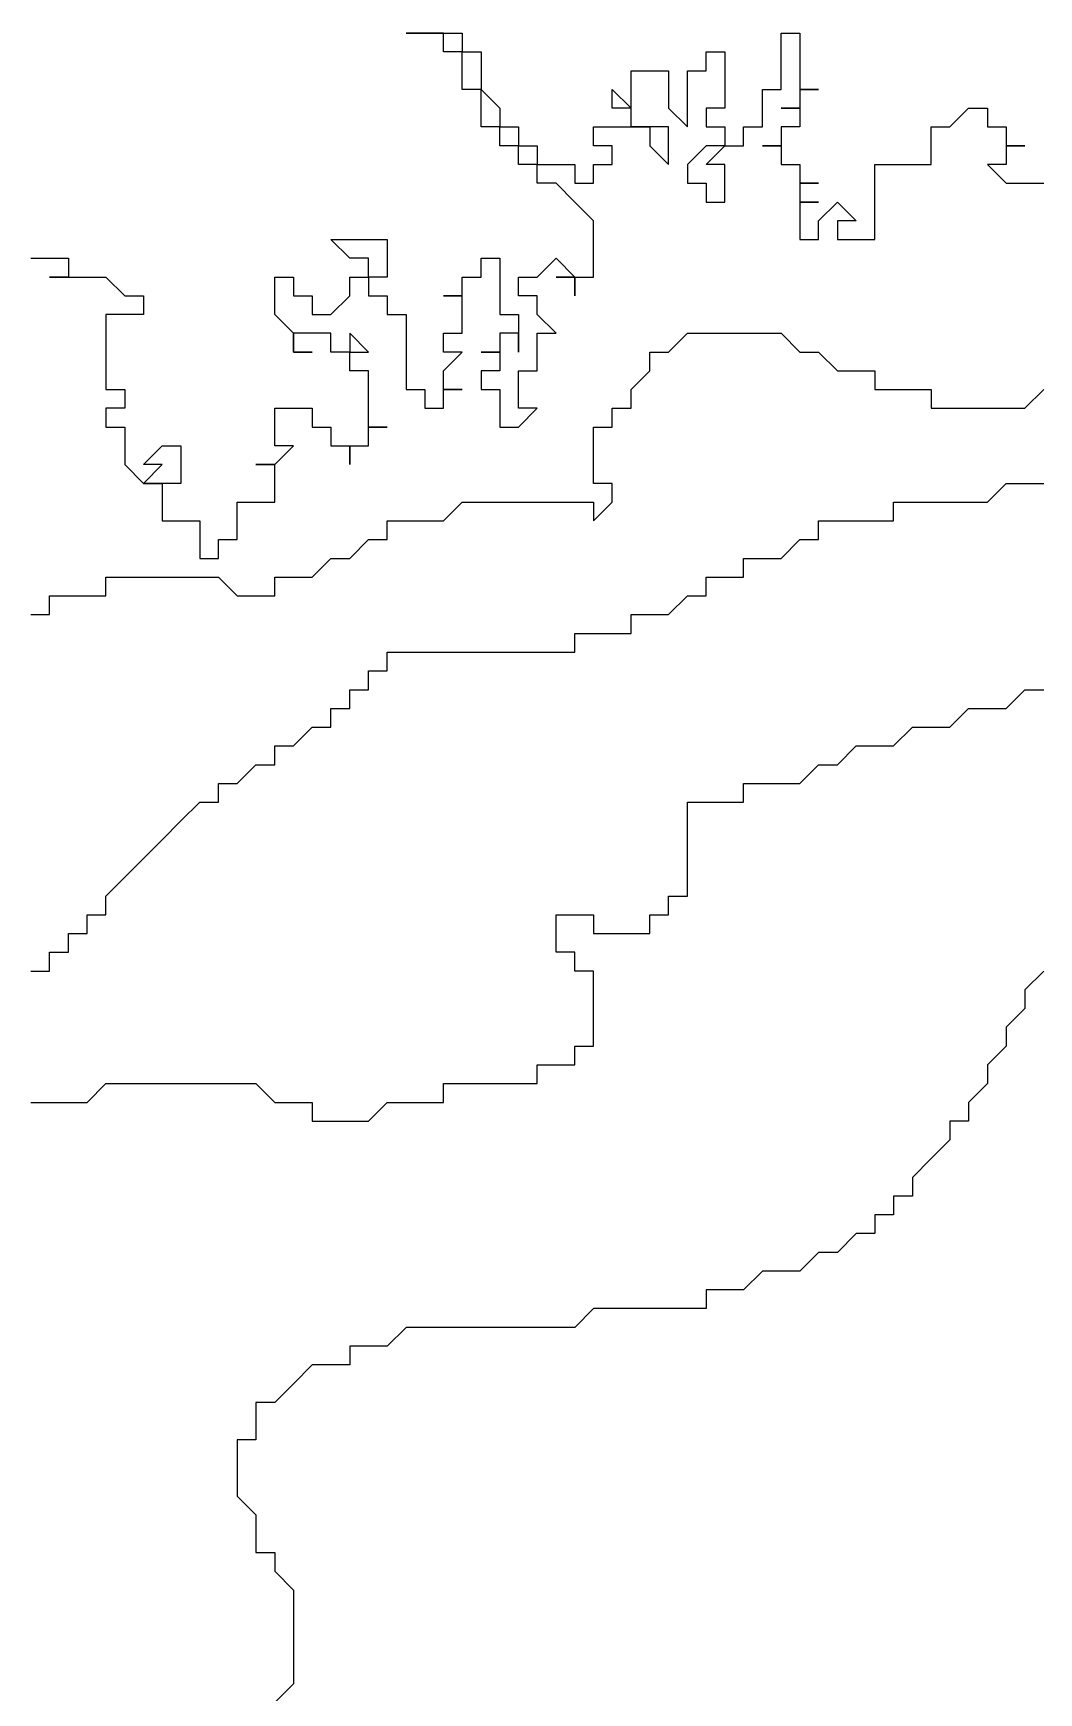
# Model space of a CAD drawing. Extents: x -79.2 to -65.2, y 32.5 to 44.8.
# Drawn here: x -68.159 to -67.623, y 43.735 to 44.62 of the extents above; entities that cross this region are included whole.
import ezdxf

# ---------------------------------------------------------------- set-up
doc = ezdxf.new("R2010")
doc.units = 0

msp = doc.modelspace()

# ---------------------------------------------------------------- linework, layer by layer
at = {"layer": '0FINSTR_G'}
for points in [[(-68.16, 44.5), (-68.15, 44.5), (-68.15, 44.5), (-68.15, 44.5), (-68.15, 44.5), (-68.14, 44.5), (-68.14, 44.49), (-68.15, 44.49), (-68.15, 44.49), (-68.15, 44.49), (-68.14, 44.49), (-68.14, 44.49), (-68.14, 44.49), (-68.13, 44.49), (-68.13, 44.49), (-68.12, 44.49), (-68.12, 44.49), (-68.12, 44.49), (-68.12, 44.49), (-68.11, 44.48), (-68.11, 44.48), (-68.1, 44.48), (-68.1, 44.48), (-68.1, 44.48), (-68.1, 44.47), (-68.11, 44.47), (-68.11, 44.47), (-68.12, 44.47), (-68.12, 44.47), (-68.12, 44.47), (-68.12, 44.46), (-68.12, 44.46), (-68.12, 44.46), (-68.12, 44.46), (-68.12, 44.45), (-68.12, 44.45), (-68.12, 44.45), (-68.12, 44.45), (-68.12, 44.44), (-68.12, 44.44), (-68.12, 44.44), (-68.12, 44.44), (-68.12, 44.43), (-68.12, 44.43), (-68.11, 44.43), (-68.11, 44.43), (-68.11, 44.42), (-68.12, 44.42), (-68.12, 44.42), (-68.12, 44.42), (-68.12, 44.42), (-68.12, 44.41), (-68.11, 44.41), (-68.11, 44.41), (-68.11, 44.4), (-68.11, 44.4), (-68.11, 44.4), (-68.11, 44.4), (-68.11, 44.39), (-68.11, 44.39), (-68.11, 44.39), (-68.11, 44.39), (-68.1, 44.38), (-68.1, 44.38), (-68.09, 44.38), (-68.1, 44.38), (-68.09, 44.39), (-68.09, 44.39), (-68.09, 44.39), (-68.1, 44.39), (-68.09, 44.4), (-68.09, 44.4), (-68.09, 44.4), (-68.09, 44.4), (-68.08, 44.4), (-68.08, 44.39), (-68.08, 44.39), (-68.08, 44.39), (-68.08, 44.39), (-68.08, 44.38), (-68.08, 44.38), (-68.08, 44.38), (-68.09, 44.38), (-68.09, 44.37), (-68.09, 44.37), (-68.09, 44.37), (-68.09, 44.37), (-68.09, 44.36), (-68.08, 44.36), (-68.08, 44.36), (-68.08, 44.36), (-68.07, 44.36), (-68.07, 44.35), (-68.07, 44.35), (-68.07, 44.35), (-68.07, 44.34), (-68.07, 44.34), (-68.06, 44.34), (-68.06, 44.34), (-68.06, 44.35), (-68.05, 44.35), (-68.05, 44.35), (-68.05, 44.35), (-68.05, 44.35), (-68.05, 44.35), (-68.05, 44.36), (-68.05, 44.36), (-68.05, 44.36), (-68.05, 44.37), (-68.05, 44.37), (-68.04, 44.37), (-68.04, 44.37), (-68.04, 44.37), (-68.03, 44.37), (-68.03, 44.37), (-68.03, 44.37), (-68.03, 44.38), (-68.03, 44.38), (-68.03, 44.38), (-68.03, 44.39), (-68.03, 44.39), (-68.04, 44.39), (-68.04, 44.39), (-68.04, 44.39), (-68.04, 44.39), (-68.03, 44.39), (-68.02, 44.4), (-68.02, 44.4), (-68.03, 44.4), (-68.03, 44.4), (-68.03, 44.41), (-68.03, 44.41), (-68.03, 44.41), (-68.03, 44.41), (-68.03, 44.41), (-68.03, 44.42), (-68.03, 44.42), (-68.02, 44.42), (-68.02, 44.42), (-68.02, 44.42), (-68.01, 44.42), (-68.01, 44.42), (-68.01, 44.42), (-68.01, 44.42), (-68.01, 44.41), (-68.01, 44.41), (-68, 44.41), (-68, 44.41), (-68, 44.4), (-67.99, 44.4), (-67.99, 44.4), (-67.99, 44.4), (-67.99, 44.39), (-67.99, 44.4), (-67.99, 44.4), (-67.98, 44.4), (-67.98, 44.4), (-67.98, 44.4), (-67.98, 44.41), (-67.98, 44.41), (-67.97, 44.41), (-67.97, 44.41), (-67.98, 44.41), (-67.98, 44.42), (-67.98, 44.42), (-67.98, 44.42), (-67.98, 44.43), (-67.98, 44.43), (-67.98, 44.43), (-67.98, 44.43), (-67.98, 44.43), (-67.98, 44.44), (-67.98, 44.44), (-67.98, 44.44), (-67.99, 44.44), (-67.99, 44.45), (-67.99, 44.45), (-67.98, 44.45), (-67.99, 44.46), (-67.99, 44.46), (-67.99, 44.45), (-68, 44.45), (-68, 44.45), (-68, 44.46), (-68.01, 44.46), (-68.01, 44.46), (-68.01, 44.46), (-68.02, 44.46), (-68.02, 44.46), (-68.02, 44.45), (-68.01, 44.45), (-68.02, 44.45), (-68.02, 44.45), (-68.02, 44.45), (-68.02, 44.45), (-68.02, 44.46), (-68.02, 44.46), (-68.02, 44.46), (-68.03, 44.47), (-68.03, 44.47), (-68.03, 44.47), (-68.03, 44.47), (-68.03, 44.48), (-68.03, 44.48), (-68.03, 44.48), (-68.03, 44.48), (-68.03, 44.49), (-68.03, 44.49), (-68.03, 44.49), (-68.03, 44.49), (-68.03, 44.49), (-68.02, 44.49), (-68.02, 44.48), (-68.02, 44.48), (-68.02, 44.48), (-68.02, 44.48), (-68.01, 44.48), (-68.01, 44.47), (-68, 44.47), (-68, 44.47), (-67.99, 44.48), (-67.99, 44.48), (-67.99, 44.48), (-67.99, 44.48), (-67.99, 44.49), (-67.99, 44.49), (-67.99, 44.49), (-67.98, 44.49), (-67.98, 44.5), (-67.98, 44.5), (-67.99, 44.5), (-67.99, 44.5), (-67.99, 44.5), (-68, 44.51), (-67.99, 44.51), (-67.99, 44.51), (-67.99, 44.51), (-67.99, 44.51), (-67.98, 44.51), (-67.98, 44.51), (-67.98, 44.51), (-67.97, 44.51), (-67.97, 44.5), (-67.97, 44.5), (-67.97, 44.49), (-67.97, 44.49), (-67.97, 44.49), (-67.97, 44.49), (-67.98, 44.49), (-67.98, 44.48), (-67.98, 44.48), (-67.98, 44.48), (-67.98, 44.48), (-67.97, 44.48), (-67.97, 44.47), (-67.97, 44.47), (-67.96, 44.47), (-67.96, 44.47), (-67.96, 44.46), (-67.96, 44.46), (-67.96, 44.46), (-67.96, 44.46), (-67.96, 44.45), (-67.96, 44.45), (-67.96, 44.45), (-67.96, 44.45), (-67.96, 44.44), (-67.96, 44.44), (-67.96, 44.44), (-67.96, 44.44), (-67.96, 44.43), (-67.96, 44.43), (-67.96, 44.43), (-67.95, 44.43), (-67.95, 44.43), (-67.95, 44.42), (-67.95, 44.42), (-67.94, 44.42), (-67.94, 44.42), (-67.94, 44.42), (-67.94, 44.43), (-67.93, 44.43), (-67.93, 44.43), (-67.94, 44.43), (-67.94, 44.43), (-67.94, 44.44), (-67.94, 44.44), (-67.94, 44.44), (-67.94, 44.44), (-67.93, 44.45), (-67.93, 44.45), (-67.94, 44.45), (-67.94, 44.46), (-67.93, 44.46), (-67.93, 44.46), (-67.93, 44.46), (-67.93, 44.47), (-67.93, 44.47), (-67.93, 44.47), (-67.93, 44.47), (-67.93, 44.48), (-67.94, 44.48), (-67.94, 44.48), (-67.94, 44.48), (-67.94, 44.48), (-67.93, 44.48), (-67.93, 44.48), (-67.93, 44.48), (-67.93, 44.49), (-67.93, 44.49), (-67.92, 44.49), (-67.92, 44.49), (-67.92, 44.5), (-67.91, 44.5), (-67.91, 44.5), (-67.91, 44.5), (-67.91, 44.49), (-67.91, 44.49), (-67.91, 44.49), (-67.91, 44.49), (-67.91, 44.48), (-67.91, 44.48), (-67.91, 44.48), (-67.91, 44.48), (-67.91, 44.47), (-67.9, 44.47), (-67.9, 44.47), (-67.9, 44.46), (-67.9, 44.46), (-67.9, 44.46), (-67.9, 44.46), (-67.9, 44.45), (-67.9, 44.46), (-67.91, 44.46), (-67.91, 44.46), (-67.91, 44.46), (-67.91, 44.46), (-67.91, 44.46), (-67.91, 44.46), (-67.91, 44.45), (-67.92, 44.45), (-67.91, 44.45), (-67.91, 44.44), (-67.91, 44.44), (-67.92, 44.44), (-67.92, 44.44), (-67.92, 44.43), (-67.91, 44.43), (-67.91, 44.43), (-67.91, 44.42), (-67.91, 44.42), (-67.91, 44.42), (-67.91, 44.42), (-67.91, 44.41), (-67.91, 44.41), (-67.91, 44.41), (-67.91, 44.41), (-67.9, 44.41), (-67.9, 44.41), (-67.9, 44.41), (-67.89, 44.42), (-67.89, 44.42), (-67.9, 44.42), (-67.9, 44.43), (-67.9, 44.43), (-67.9, 44.43), (-67.9, 44.43), (-67.9, 44.44), (-67.9, 44.44), (-67.9, 44.44), (-67.89, 44.44), (-67.89, 44.45), (-67.89, 44.45), (-67.89, 44.45), (-67.89, 44.45), (-67.89, 44.46), (-67.89, 44.46), (-67.89, 44.46), (-67.89, 44.46), (-67.88, 44.46), (-67.89, 44.47), (-67.89, 44.47), (-67.89, 44.47), (-67.89, 44.47), (-67.89, 44.48), (-67.9, 44.48), (-67.9, 44.48), (-67.9, 44.48), (-67.9, 44.48), (-67.9, 44.49), (-67.9, 44.49), (-67.9, 44.49), (-67.89, 44.49), (-67.89, 44.49), (-67.89, 44.49), (-67.89, 44.49), (-67.88, 44.5), (-67.88, 44.5), (-67.88, 44.5), (-67.87, 44.49), (-67.88, 44.49), (-67.87, 44.49), (-67.87, 44.49), (-67.87, 44.48), (-67.87, 44.48), (-67.87, 44.48), (-67.87, 44.48), (-67.87, 44.48), (-67.87, 44.49), (-67.87, 44.49), (-67.87, 44.49), (-67.86, 44.49), (-67.86, 44.5), (-67.86, 44.5), (-67.86, 44.5), (-67.86, 44.51), (-67.86, 44.51), (-67.86, 44.51), (-67.86, 44.51), (-67.86, 44.52), (-67.86, 44.52), (-67.86, 44.52), (-67.86, 44.52), (-67.86, 44.52), (-67.87, 44.53), (-67.87, 44.53), (-67.87, 44.53), (-67.87, 44.53), (-67.88, 44.54), (-67.88, 44.54), (-67.88, 44.54), (-67.88, 44.54), (-67.89, 44.54), (-67.89, 44.54), (-67.89, 44.55), (-67.89, 44.55), (-67.9, 44.55), (-67.9, 44.55), (-67.9, 44.56), (-67.91, 44.56), (-67.91, 44.56), (-67.91, 44.57), (-67.91, 44.57), (-67.91, 44.57), (-67.92, 44.57), (-67.92, 44.58), (-67.92, 44.58), (-67.92, 44.59), (-67.92, 44.59), (-67.93, 44.59), (-67.93, 44.59), (-67.93, 44.6), (-67.93, 44.6), (-67.93, 44.6), (-67.93, 44.6), (-67.93, 44.61), (-67.94, 44.61), (-67.94, 44.61), (-67.94, 44.62), (-67.94, 44.62), (-67.95, 44.62), (-67.95, 44.62), (-67.96, 44.62), (-67.96, 44.62), (-67.96, 44.62), (-67.96, 44.62), (-67.96, 44.62)], [(-67.96, 44.62), (-67.95, 44.62), (-67.95, 44.62), (-67.95, 44.62), (-67.94, 44.62), (-67.94, 44.62), (-67.93, 44.62), (-67.93, 44.62), (-67.93, 44.62), (-67.93, 44.61), (-67.93, 44.61), (-67.93, 44.61), (-67.92, 44.61), (-67.92, 44.6), (-67.92, 44.6), (-67.92, 44.6), (-67.92, 44.6), (-67.92, 44.59), (-67.92, 44.59), (-67.92, 44.59), (-67.91, 44.58), (-67.91, 44.58), (-67.91, 44.58), (-67.91, 44.57), (-67.91, 44.57), (-67.9, 44.57), (-67.9, 44.57), (-67.9, 44.56), (-67.9, 44.56), (-67.9, 44.56), (-67.89, 44.56), (-67.89, 44.55), (-67.88, 44.55), (-67.88, 44.55), (-67.87, 44.55), (-67.87, 44.55), (-67.87, 44.54), (-67.87, 44.54), (-67.87, 44.54), (-67.86, 44.54), (-67.86, 44.54), (-67.86, 44.54), (-67.86, 44.55), (-67.86, 44.55), (-67.85, 44.55), (-67.85, 44.55), (-67.85, 44.55), (-67.85, 44.56), (-67.86, 44.56), (-67.86, 44.56), (-67.86, 44.56), (-67.86, 44.57), (-67.86, 44.57), (-67.85, 44.57), (-67.85, 44.57), (-67.85, 44.57), (-67.84, 44.57), (-67.84, 44.57), (-67.83, 44.57), (-67.83, 44.56), (-67.83, 44.56), (-67.83, 44.56), (-67.83, 44.56), (-67.83, 44.56), (-67.82, 44.55), (-67.82, 44.56), (-67.82, 44.56), (-67.82, 44.56), (-67.82, 44.56), (-67.82, 44.56), (-67.82, 44.57), (-67.82, 44.57), (-67.83, 44.57), (-67.83, 44.57), (-67.83, 44.57), (-67.84, 44.57), (-67.84, 44.58), (-67.85, 44.58), (-67.85, 44.58), (-67.85, 44.58), (-67.85, 44.59), (-67.85, 44.59), (-67.85, 44.59), (-67.85, 44.59), (-67.84, 44.58), (-67.84, 44.58), (-67.84, 44.59), (-67.84, 44.59), (-67.84, 44.59), (-67.84, 44.6), (-67.84, 44.6), (-67.83, 44.6), (-67.83, 44.6), (-67.83, 44.6), (-67.83, 44.6), (-67.82, 44.6), (-67.82, 44.59), (-67.82, 44.59), (-67.82, 44.59), (-67.82, 44.59), (-67.82, 44.58), (-67.82, 44.58), (-67.82, 44.58), (-67.81, 44.57), (-67.81, 44.58), (-67.81, 44.58), (-67.81, 44.58), (-67.81, 44.58), (-67.81, 44.59), (-67.81, 44.59), (-67.81, 44.59), (-67.81, 44.59), (-67.81, 44.6), (-67.81, 44.6), (-67.8, 44.6), (-67.8, 44.6), (-67.8, 44.61), (-67.8, 44.61), (-67.79, 44.61), (-67.79, 44.61), (-67.79, 44.61), (-67.79, 44.6), (-67.79, 44.6), (-67.79, 44.6), (-67.79, 44.6), (-67.79, 44.59), (-67.79, 44.59), (-67.79, 44.59), (-67.79, 44.58), (-67.8, 44.58), (-67.8, 44.58), (-67.8, 44.58), (-67.8, 44.57), (-67.8, 44.57), (-67.79, 44.57), (-67.79, 44.57), (-67.79, 44.56), (-67.79, 44.56), (-67.79, 44.56), (-67.8, 44.56), (-67.8, 44.56), (-67.8, 44.56), (-67.81, 44.55), (-67.81, 44.55), (-67.81, 44.55), (-67.81, 44.55), (-67.81, 44.55), (-67.81, 44.54), (-67.8, 44.54), (-67.8, 44.54), (-67.8, 44.54), (-67.8, 44.53), (-67.8, 44.53), (-67.79, 44.53), (-67.79, 44.54), (-67.79, 44.54), (-67.79, 44.54), (-67.79, 44.54), (-67.79, 44.55), (-67.79, 44.55), (-67.79, 44.55), (-67.8, 44.55), (-67.79, 44.56), (-67.79, 44.56), (-67.78, 44.56), (-67.78, 44.56), (-67.78, 44.56), (-67.78, 44.56), (-67.78, 44.57), (-67.77, 44.57), (-67.77, 44.57), (-67.77, 44.58), (-67.77, 44.58), (-67.77, 44.58), (-67.77, 44.58), (-67.77, 44.59), (-67.76, 44.59), (-67.76, 44.59), (-67.76, 44.59), (-67.76, 44.6), (-67.76, 44.6), (-67.76, 44.6), (-67.76, 44.6), (-67.76, 44.61), (-67.76, 44.61), (-67.76, 44.61), (-67.76, 44.62), (-67.76, 44.62), (-67.75, 44.62), (-67.75, 44.62), (-67.75, 44.61), (-67.75, 44.61), (-67.75, 44.61), (-67.75, 44.6), (-67.75, 44.6), (-67.75, 44.6), (-67.75, 44.6), (-67.75, 44.59), (-67.75, 44.59), (-67.74, 44.59), (-67.75, 44.59), (-67.75, 44.59), (-67.75, 44.58), (-67.76, 44.58), (-67.75, 44.58), (-67.75, 44.58), (-67.75, 44.57), (-67.75, 44.57), (-67.75, 44.57), (-67.76, 44.57), (-67.76, 44.56), (-67.76, 44.56), (-67.77, 44.56), (-67.76, 44.56), (-67.76, 44.55), (-67.76, 44.55), (-67.76, 44.55), (-67.75, 44.55), (-67.75, 44.55), (-67.75, 44.54), (-67.74, 44.54), (-67.74, 44.54), (-67.75, 44.54), (-67.75, 44.53), (-67.74, 44.53), (-67.75, 44.53), (-67.75, 44.53), (-67.75, 44.52), (-67.75, 44.52), (-67.75, 44.52), (-67.75, 44.52), (-67.75, 44.51), (-67.75, 44.51), (-67.75, 44.51), (-67.75, 44.51), (-67.74, 44.51), (-67.74, 44.51), (-67.74, 44.51), (-67.74, 44.51), (-67.74, 44.52), (-67.74, 44.52), (-67.74, 44.52), (-67.74, 44.52), (-67.74, 44.52), (-67.73, 44.53), (-67.73, 44.53), (-67.73, 44.53), (-67.72, 44.52), (-67.73, 44.52), (-67.73, 44.52), (-67.73, 44.51), (-67.73, 44.51), (-67.73, 44.51), (-67.73, 44.51), (-67.72, 44.51), (-67.72, 44.51), (-67.72, 44.51), (-67.71, 44.51), (-67.71, 44.51), (-67.71, 44.52), (-67.71, 44.52), (-67.71, 44.52), (-67.71, 44.52), (-67.71, 44.52), (-67.71, 44.53), (-67.71, 44.53), (-67.71, 44.54), (-67.71, 44.54), (-67.71, 44.54), (-67.71, 44.55), (-67.71, 44.55), (-67.7, 44.55), (-67.7, 44.55), (-67.7, 44.55), (-67.69, 44.55), (-67.69, 44.55), (-67.69, 44.55), (-67.68, 44.55), (-67.68, 44.55), (-67.68, 44.56), (-67.68, 44.56), (-67.68, 44.56), (-67.68, 44.57), (-67.67, 44.57), (-67.67, 44.57), (-67.67, 44.57), (-67.67, 44.57), (-67.66, 44.58), (-67.66, 44.58), (-67.65, 44.58), (-67.65, 44.58), (-67.65, 44.58), (-67.65, 44.57), (-67.65, 44.57), (-67.65, 44.57), (-67.64, 44.57), (-67.64, 44.56), (-67.64, 44.56), (-67.63, 44.56), (-67.63, 44.56), (-67.63, 44.56), (-67.64, 44.56), (-67.64, 44.56), (-67.64, 44.55), (-67.65, 44.55), (-67.65, 44.55), (-67.64, 44.54), (-67.64, 44.54), (-67.64, 44.54), (-67.64, 44.54), (-67.63, 44.54), (-67.63, 44.54), (-67.63, 44.54), (-67.62, 44.54)], [(-67.91, 44.37), (-67.91, 44.37), (-67.9, 44.37), (-67.9, 44.37), (-67.89, 44.37), (-67.89, 44.37), (-67.89, 44.37), (-67.88, 44.37), (-67.88, 44.37), (-67.88, 44.37), (-67.88, 44.37), (-67.87, 44.37), (-67.87, 44.37), (-67.86, 44.37), (-67.86, 44.36), (-67.86, 44.36), (-67.85, 44.37), (-67.85, 44.37), (-67.85, 44.37), (-67.85, 44.37), (-67.85, 44.37), (-67.85, 44.37), (-67.85, 44.37), (-67.85, 44.38), (-67.85, 44.38), (-67.85, 44.38), (-67.86, 44.38), (-67.86, 44.38), (-67.86, 44.39), (-67.86, 44.39), (-67.86, 44.39), (-67.86, 44.39), (-67.86, 44.4), (-67.86, 44.4), (-67.86, 44.4), (-67.86, 44.4), (-67.86, 44.41), (-67.86, 44.41), (-67.85, 44.41), (-67.85, 44.41), (-67.85, 44.41), (-67.85, 44.42), (-67.85, 44.42), (-67.84, 44.42), (-67.84, 44.42), (-67.84, 44.43), (-67.84, 44.43), (-67.84, 44.43), (-67.84, 44.43), (-67.83, 44.44), (-67.83, 44.44), (-67.83, 44.44), (-67.83, 44.44), (-67.83, 44.44), (-67.83, 44.45), (-67.83, 44.45), (-67.82, 44.45), (-67.82, 44.45), (-67.82, 44.45), (-67.81, 44.46), (-67.81, 44.46), (-67.81, 44.46), (-67.81, 44.46), (-67.8, 44.46), (-67.8, 44.46), (-67.79, 44.46), (-67.79, 44.46), (-67.78, 44.46), (-67.77, 44.46), (-67.77, 44.46), (-67.77, 44.46), (-67.76, 44.46), (-67.76, 44.46), (-67.76, 44.46), (-67.75, 44.45), (-67.75, 44.45), (-67.74, 44.45), (-67.74, 44.45), (-67.74, 44.45), (-67.73, 44.44), (-67.73, 44.44), (-67.72, 44.44), (-67.71, 44.44), (-67.71, 44.44), (-67.71, 44.43), (-67.7, 44.43), (-67.7, 44.43), (-67.69, 44.43), (-67.69, 44.43), (-67.68, 44.43), (-67.68, 44.42), (-67.67, 44.42), (-67.67, 44.42), (-67.66, 44.42), (-67.66, 44.42), (-67.65, 44.42), (-67.65, 44.42), (-67.64, 44.42), (-67.64, 44.42), (-67.63, 44.42), (-67.62, 44.43)], [(-68.16, 44.12), (-68.15, 44.12), (-68.15, 44.13), (-68.15, 44.13), (-68.14, 44.13), (-68.14, 44.13), (-68.14, 44.14), (-68.14, 44.14), (-68.14, 44.14), (-68.13, 44.14), (-68.13, 44.15), (-68.13, 44.15), (-68.13, 44.15), (-68.12, 44.15), (-68.12, 44.16), (-68.12, 44.16), (-68.12, 44.16), (-68.11, 44.17), (-68.11, 44.17), (-68.11, 44.17), (-68.11, 44.17), (-68.1, 44.18), (-68.1, 44.18), (-68.1, 44.18), (-68.09, 44.19), (-68.09, 44.19), (-68.08, 44.2), (-68.08, 44.2), (-68.08, 44.2), (-68.07, 44.21), (-68.07, 44.21), (-68.07, 44.21), (-68.07, 44.21), (-68.07, 44.21), (-68.06, 44.21), (-68.06, 44.22), (-68.06, 44.22), (-68.05, 44.22), (-68.05, 44.22), (-68.04, 44.23), (-68.04, 44.23), (-68.04, 44.23), (-68.03, 44.23), (-68.03, 44.24), (-68.03, 44.24), (-68.02, 44.24), (-68.02, 44.24), (-68.01, 44.25), (-68.01, 44.25), (-68, 44.25), (-68, 44.26), (-67.99, 44.26), (-67.99, 44.26), (-67.99, 44.27), (-67.99, 44.27), (-67.98, 44.27), (-67.98, 44.28), (-67.98, 44.28), (-67.97, 44.28), (-67.97, 44.28), (-67.97, 44.29), (-67.96, 44.29), (-67.96, 44.29), (-67.96, 44.29), (-67.96, 44.29), (-67.95, 44.29), (-67.95, 44.29), (-67.95, 44.29), (-67.95, 44.29), (-67.95, 44.29), (-67.95, 44.29), (-67.94, 44.29), (-67.94, 44.29), (-67.94, 44.29), (-67.93, 44.29), (-67.93, 44.29), (-67.93, 44.29), (-67.92, 44.29), (-67.92, 44.29), (-67.91, 44.29), (-67.91, 44.29), (-67.91, 44.29), (-67.9, 44.29), (-67.9, 44.29), (-67.89, 44.29), (-67.89, 44.29), (-67.88, 44.29), (-67.88, 44.29), (-67.87, 44.29), (-67.87, 44.29), (-67.87, 44.3), (-67.86, 44.3), (-67.86, 44.3), (-67.86, 44.3), (-67.86, 44.3), (-67.85, 44.3), (-67.85, 44.3), (-67.84, 44.3), (-67.84, 44.31), (-67.83, 44.31), (-67.83, 44.31), (-67.82, 44.31), (-67.82, 44.31), (-67.81, 44.32), (-67.81, 44.32), (-67.81, 44.32), (-67.8, 44.32), (-67.8, 44.33), (-67.79, 44.33), (-67.78, 44.33), (-67.78, 44.34), (-67.78, 44.34), (-67.77, 44.34), (-67.77, 44.34), (-67.76, 44.34), (-67.76, 44.34), (-67.75, 44.35), (-67.75, 44.35), (-67.75, 44.35), (-67.74, 44.35), (-67.74, 44.35), (-67.74, 44.36), (-67.73, 44.36), (-67.73, 44.36), (-67.72, 44.36), (-67.72, 44.36), (-67.71, 44.36), (-67.71, 44.36), (-67.7, 44.36), (-67.7, 44.37), (-67.69, 44.37), (-67.69, 44.37), (-67.68, 44.37), (-67.68, 44.37), (-67.67, 44.37), (-67.67, 44.37), (-67.66, 44.37), (-67.66, 44.37), (-67.66, 44.37), (-67.66, 44.37), (-67.65, 44.37), (-67.65, 44.37), (-67.64, 44.38), (-67.64, 44.38), (-67.63, 44.38), (-67.63, 44.38), (-67.62, 44.38)], [(-68.16, 44.31), (-68.15, 44.31), (-68.15, 44.32), (-68.15, 44.32), (-68.14, 44.32), (-68.14, 44.32), (-68.13, 44.32), (-68.13, 44.32), (-68.13, 44.32), (-68.12, 44.32), (-68.12, 44.33), (-68.12, 44.33), (-68.11, 44.33), (-68.11, 44.33), (-68.11, 44.33), (-68.11, 44.33), (-68.1, 44.33), (-68.08, 44.33), (-68.08, 44.33), (-68.07, 44.33), (-68.07, 44.33), (-68.06, 44.33), (-68.06, 44.33), (-68.05, 44.32), (-68.05, 44.32), (-68.04, 44.32), (-68.04, 44.32), (-68.03, 44.32), (-68.03, 44.32), (-68.03, 44.32), (-68.03, 44.33), (-68.02, 44.33), (-68.01, 44.33), (-68.01, 44.33), (-68.01, 44.33), (-68.01, 44.33), (-68.01, 44.33), (-68, 44.34), (-68, 44.34), (-67.99, 44.34), (-67.99, 44.34), (-67.99, 44.34), (-67.99, 44.34), (-67.99, 44.34), (-67.98, 44.35), (-67.98, 44.35), (-67.98, 44.35), (-67.97, 44.35), (-67.97, 44.35), (-67.97, 44.35), (-67.97, 44.36), (-67.96, 44.36), (-67.96, 44.36), (-67.96, 44.36), (-67.96, 44.36), (-67.95, 44.36), (-67.95, 44.36), (-67.95, 44.36), (-67.94, 44.36), (-67.94, 44.36), (-67.93, 44.37), (-67.93, 44.37), (-67.92, 44.37), (-67.92, 44.37), (-67.92, 44.37), (-67.91, 44.37), (-67.91, 44.37)], [(-67.91, 44.37), (-67.91, 44.37)], [(-68.16, 44.05), (-68.15, 44.05), (-68.15, 44.05), (-68.14, 44.05), (-68.13, 44.05), (-68.13, 44.05), (-68.13, 44.05), (-68.12, 44.06), (-68.11, 44.06), (-68.11, 44.06), (-68.11, 44.06), (-68.1, 44.06), (-68.1, 44.06), (-68.1, 44.06), (-68.09, 44.06), (-68.09, 44.06), (-68.08, 44.06), (-68.07, 44.06), (-68.06, 44.06), (-68.06, 44.06), (-68.05, 44.06), (-68.05, 44.06), (-68.04, 44.06), (-68.04, 44.06), (-68.04, 44.06), (-68.03, 44.05), (-68.03, 44.05), (-68.02, 44.05), (-68.02, 44.05), (-68.02, 44.05), (-68.01, 44.05), (-68.01, 44.05), (-68.01, 44.05), (-68.01, 44.04), (-68, 44.04), (-68, 44.04), (-68, 44.04), (-67.99, 44.04), (-67.99, 44.04), (-67.98, 44.04), (-67.98, 44.04), (-67.98, 44.04), (-67.97, 44.05), (-67.97, 44.05), (-67.96, 44.05), (-67.96, 44.05), (-67.95, 44.05), (-67.94, 44.05), (-67.94, 44.06), (-67.93, 44.06), (-67.93, 44.06), (-67.92, 44.06), (-67.92, 44.06), (-67.91, 44.06), (-67.91, 44.06), (-67.9, 44.06), (-67.9, 44.06), (-67.89, 44.06), (-67.89, 44.06), (-67.89, 44.07), (-67.88, 44.07), (-67.88, 44.07), (-67.88, 44.07), (-67.88, 44.07), (-67.87, 44.07), (-67.87, 44.07), (-67.87, 44.08), (-67.87, 44.08), (-67.87, 44.08), (-67.86, 44.08), (-67.86, 44.09), (-67.86, 44.09), (-67.86, 44.09), (-67.86, 44.1), (-67.86, 44.11), (-67.86, 44.11), (-67.86, 44.11), (-67.86, 44.11), (-67.86, 44.12), (-67.87, 44.12), (-67.87, 44.12), (-67.87, 44.12), (-67.87, 44.13), (-67.87, 44.13), (-67.88, 44.13), (-67.88, 44.13), (-67.88, 44.13), (-67.88, 44.13), (-67.88, 44.13), (-67.88, 44.13), (-67.88, 44.14), (-67.88, 44.14), (-67.88, 44.14), (-67.88, 44.14), (-67.88, 44.14), (-67.88, 44.15), (-67.87, 44.15), (-67.87, 44.15), (-67.87, 44.15), (-67.86, 44.15), (-67.86, 44.14), (-67.86, 44.14), (-67.85, 44.14), (-67.85, 44.14), (-67.84, 44.14), (-67.84, 44.14), (-67.84, 44.14), (-67.83, 44.14), (-67.83, 44.15), (-67.83, 44.15), (-67.82, 44.15), (-67.82, 44.15), (-67.82, 44.16), (-67.81, 44.16), (-67.81, 44.16), (-67.81, 44.16), (-67.81, 44.16), (-67.81, 44.17), (-67.81, 44.17), (-67.81, 44.17), (-67.81, 44.17), (-67.81, 44.18), (-67.81, 44.18), (-67.81, 44.18), (-67.81, 44.18), (-67.81, 44.18), (-67.81, 44.18), (-67.81, 44.19), (-67.81, 44.19), (-67.81, 44.19), (-67.81, 44.2), (-67.81, 44.2), (-67.81, 44.2), (-67.81, 44.2), (-67.81, 44.2), (-67.81, 44.2), (-67.81, 44.21), (-67.8, 44.21), (-67.8, 44.21), (-67.8, 44.21), (-67.8, 44.21), (-67.8, 44.21), (-67.79, 44.21), (-67.79, 44.21), (-67.78, 44.21), (-67.78, 44.22), (-67.77, 44.22), (-67.77, 44.22), (-67.76, 44.22), (-67.76, 44.22), (-67.75, 44.22), (-67.75, 44.22), (-67.75, 44.22), (-67.75, 44.22), (-67.75, 44.22), (-67.74, 44.23), (-67.74, 44.23), (-67.74, 44.23), (-67.73, 44.23), (-67.73, 44.23), (-67.73, 44.23), (-67.72, 44.24), (-67.72, 44.24), (-67.71, 44.24), (-67.7, 44.24), (-67.7, 44.24), (-67.69, 44.25), (-67.69, 44.25), (-67.68, 44.25), (-67.68, 44.25), (-67.67, 44.25), (-67.66, 44.26), (-67.66, 44.26), (-67.66, 44.26), (-67.65, 44.26), (-67.65, 44.26), (-67.64, 44.26), (-67.63, 44.27), (-67.63, 44.27), (-67.62, 44.27)], [(-67.62, 44.12), (-67.63, 44.11), (-67.63, 44.11), (-67.63, 44.1), (-67.63, 44.1), (-67.64, 44.09), (-67.64, 44.09), (-67.64, 44.08), (-67.64, 44.08), (-67.65, 44.07), (-67.65, 44.06), (-67.65, 44.06), (-67.66, 44.05), (-67.66, 44.05), (-67.66, 44.04), (-67.67, 44.04), (-67.67, 44.03), (-67.67, 44.03), (-67.68, 44.02), (-67.68, 44.02), (-67.68, 44.02), (-67.69, 44.01), (-67.69, 44.01), (-67.69, 44), (-67.69, 44), (-67.69, 44), (-67.7, 44), (-67.7, 44), (-67.7, 43.99), (-67.71, 43.99), (-67.71, 43.98), (-67.71, 43.98), (-67.72, 43.98), (-67.73, 43.97), (-67.73, 43.97), (-67.73, 43.97), (-67.74, 43.97), (-67.75, 43.96), (-67.76, 43.96), (-67.76, 43.96), (-67.77, 43.96), (-67.78, 43.95), (-67.79, 43.95), (-67.8, 43.95), (-67.8, 43.94), (-67.81, 43.94), (-67.81, 43.94), (-67.84, 43.94), (-67.84, 43.94), (-67.85, 43.94), (-67.85, 43.94), (-67.85, 43.94), (-67.86, 43.94), (-67.86, 43.94), (-67.87, 43.93), (-67.88, 43.93), (-67.88, 43.93), (-67.89, 43.93), (-67.9, 43.93), (-67.9, 43.93), (-67.91, 43.93), (-67.92, 43.93), (-67.92, 43.93), (-67.93, 43.93), (-67.93, 43.93), (-67.94, 43.93), (-67.94, 43.93), (-67.95, 43.93), (-67.96, 43.93), (-67.97, 43.92), (-67.97, 43.92), (-67.98, 43.92), (-67.98, 43.92), (-67.98, 43.92), (-67.99, 43.92), (-67.99, 43.92), (-67.99, 43.91), (-68, 43.91), (-68.01, 43.91), (-68.01, 43.91), (-68.02, 43.9), (-68.03, 43.89), (-68.03, 43.89), (-68.03, 43.89), (-68.04, 43.89), (-68.04, 43.88), (-68.04, 43.88), (-68.04, 43.87), (-68.04, 43.87), (-68.05, 43.87), (-68.05, 43.87), (-68.05, 43.86), (-68.05, 43.86), (-68.05, 43.85), (-68.05, 43.85), (-68.05, 43.84), (-68.05, 43.84), (-68.04, 43.83), (-68.04, 43.83), (-68.04, 43.83), (-68.04, 43.83), (-68.04, 43.82), (-68.04, 43.81), (-68.03, 43.81), (-68.03, 43.81), (-68.03, 43.8), (-68.03, 43.8), (-68.02, 43.79), (-68.02, 43.79), (-68.02, 43.79), (-68.02, 43.78), (-68.02, 43.78), (-68.02, 43.77), (-68.02, 43.77), (-68.02, 43.77), (-68.02, 43.76), (-68.02, 43.76), (-68.02, 43.76), (-68.02, 43.75), (-68.02, 43.75), (-68.02, 43.74), (-68.02, 43.74), (-68.03, 43.73)]]:
    msp.add_lwpolyline(points, dxfattribs=at)

doc.saveas('drawing.dxf')
